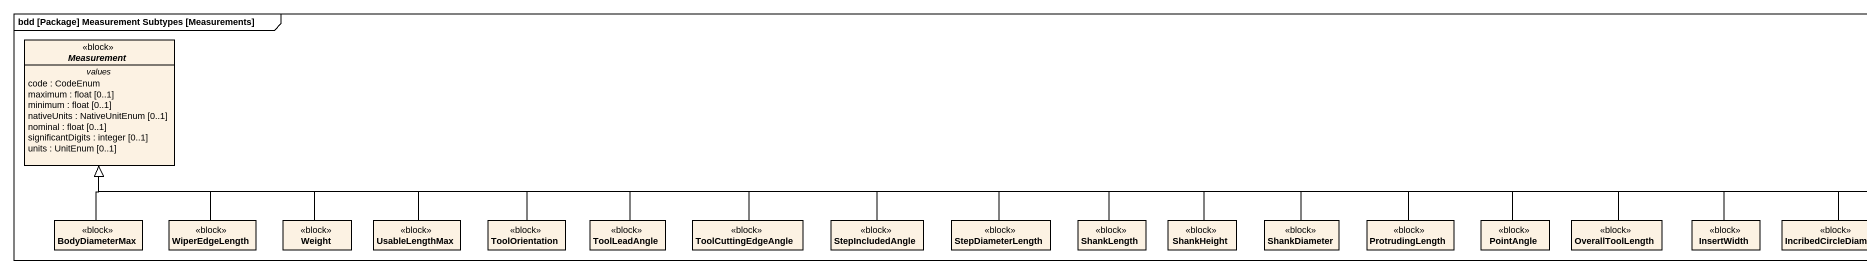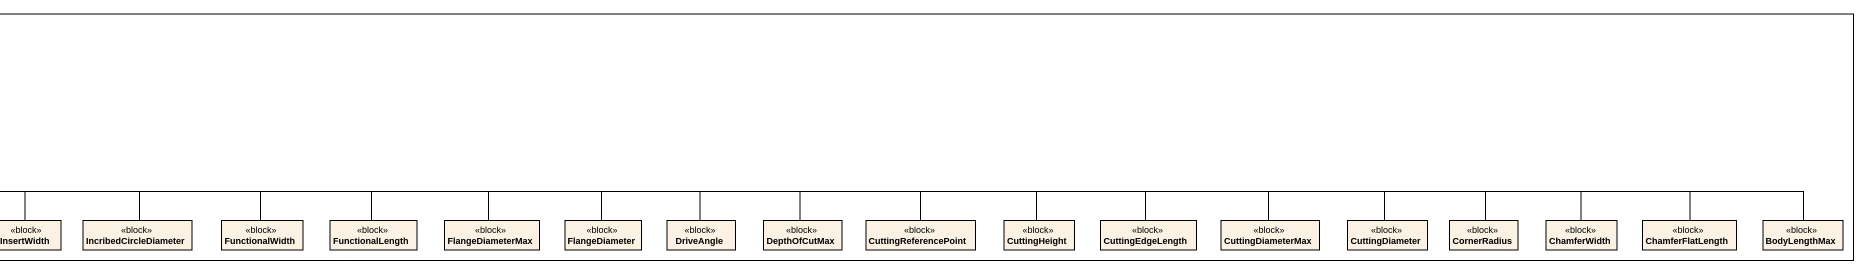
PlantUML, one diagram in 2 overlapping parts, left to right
@startuml
mainframe bdd [Package] Measurement Subtypes [Measurements]
hide circle
hide empty members
abstract class Measurement <<block>> {
  -- values --
  code : CodeEnum
  maximum : float [0..1]
  minimum : float [0..1]
  nativeUnits : NativeUnitEnum [0..1]
  nominal : float [0..1]
  significantDigits : integer [0..1]
  units : UnitEnum [0..1]
}
class BodyDiameterMax <<block>>
class WiperEdgeLength <<block>>
class Weight <<block>>
class UsableLengthMax <<block>>
class ToolOrientation <<block>>
class ToolLeadAngle <<block>>
class ToolCuttingEdgeAngle <<block>>
class StepIncludedAngle <<block>>
class StepDiameterLength <<block>>
class ShankLength <<block>>
class ShankHeight <<block>>
class ShankDiameter <<block>>
class ProtrudingLength <<block>>
class PointAngle <<block>>
class OverallToolLength <<block>>
class InsertWidth <<block>>
class IncribedCircleDiameter <<block>>
class FunctionalWidth <<block>>
class FunctionalLength <<block>>
class FlangeDiameterMax <<block>>
class FlangeDiameter <<block>>
class DriveAngle <<block>>
class DepthOfCutMax <<block>>
class CuttingReferencePoint <<block>>
class CuttingHeight <<block>>
class CuttingEdgeLength <<block>>
class CuttingDiameterMax <<block>>
class CuttingDiameter <<block>>
class CornerRadius <<block>>
class ChamferWidth <<block>>
class ChamferFlatLength <<block>>
class BodyLengthMax <<block>>
BodyDiameterMax -up-|> Measurement
WiperEdgeLength -up-|> Measurement
Weight -up-|> Measurement
UsableLengthMax -left-|> Measurement
ToolOrientation -left-|> Measurement
ToolLeadAngle -left-|> Measurement
ToolCuttingEdgeAngle -left-|> Measurement
StepIncludedAngle -left-|> Measurement
StepDiameterLength -left-|> Measurement
ShankLength -left-|> Measurement
ShankHeight -left-|> Measurement
ShankDiameter -left-|> Measurement
ProtrudingLength -left-|> Measurement
PointAngle -left-|> Measurement
OverallToolLength -left-|> Measurement
InsertWidth -left-|> Measurement
IncribedCircleDiameter -left-|> Measurement
FunctionalWidth -left-|> Measurement
FunctionalLength -left-|> Measurement
FlangeDiameterMax -left-|> Measurement
FlangeDiameter -left-|> Measurement
DriveAngle -left-|> Measurement
DepthOfCutMax -left-|> Measurement
CuttingReferencePoint -left-|> Measurement
CuttingHeight -left-|> Measurement
CuttingEdgeLength -left-|> Measurement
CuttingDiameterMax -left-|> Measurement
CuttingDiameter -left-|> Measurement
CornerRadius -left-|> Measurement
ChamferWidth -left-|> Measurement
ChamferFlatLength -left-|> Measurement
BodyLengthMax -left-|> Measurement
@enduml
